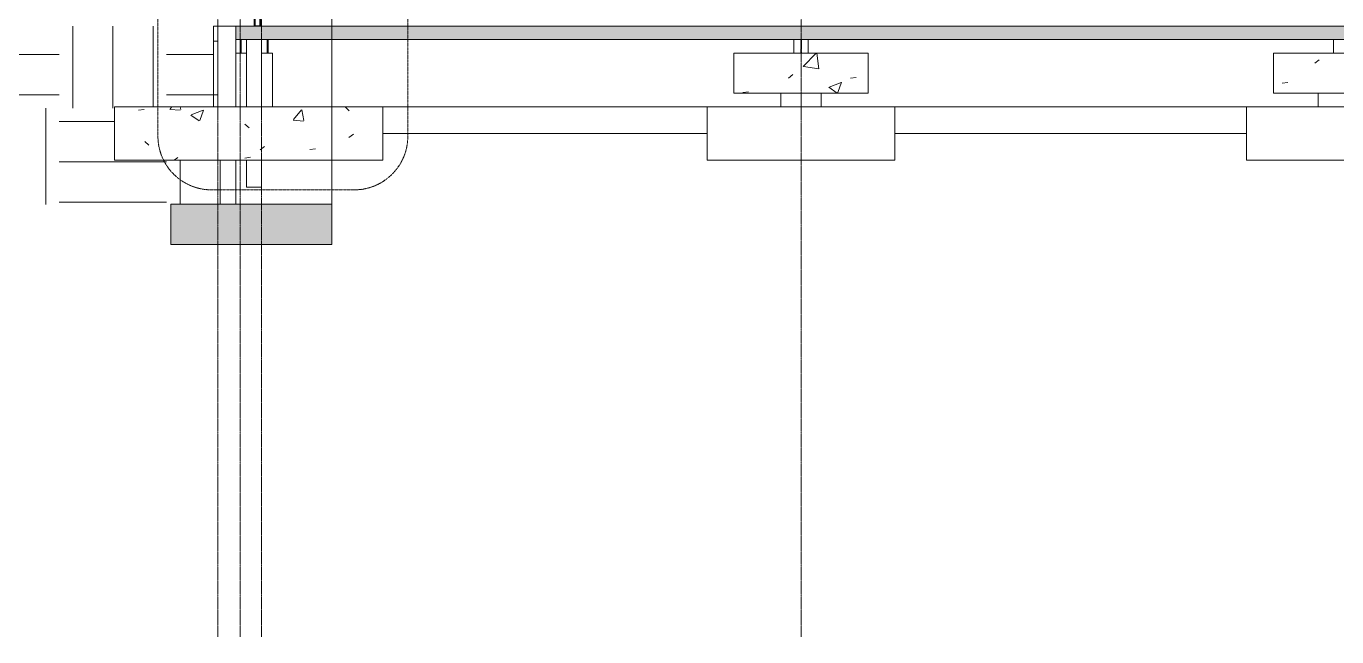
# Model space of a CAD drawing. Header units: inches. Extents: x -23565 to -43, y -324 to 853.
# Drawn here: x -12559 to -11973, y -273 to 0 of the extents above; entities that cross this region are included whole.
import ezdxf

# ---------------------------------------------------------------- set-up
doc = ezdxf.new("R2010")
doc.units = ezdxf.units.IN
doc.header["$MEASUREMENT"] = 0
for name, pattern in [('Dash Dot 3_16_', [0.3125, 0.1875, -0.0625, 0, -0.0625]), ('Grid Line 1_2_', [0.875, 0.5, -0.125, 0.125, -0.125]), ('Hidden 1_8_', [0.1875, 0.125, -0.0625])]:
    doc.linetypes.add(name, pattern=pattern)
for name, color, linetype, lineweight in [('A-ANNO-SYMB', 150, 'Continuous', 9), ('A-FLOR', 192, 'Continuous', 13), ('A-FLOR-MCUT', 51, 'Continuous', 9), ('A-FLOR-PATT', 8, 'Continuous', 25), ('A-WALL', 113, 'Continuous', 13), ('A-WALL-PATT', 111, 'Continuous', 25), ('C-TOPO', 7, 'Continuous', 13), ('E-POWR-CNDT', 130, 'Continuous', 13), ('G-ANNO-SYMB', 111, 'Continuous', 9), ('L-SITE-WALL', 31, 'Continuous', 13), ('Q-SPCQ', 91, 'Continuous', 13), ('S-COLS', 52, 'Continuous', 13), ('S-FNDN', 32, 'Continuous', 13), ('S-GRID', 1, 'Continuous', 9)]:
    doc.layers.add(name, color=color, linetype=linetype, lineweight=lineweight)
pattern_1 = [(50, (22063.86, 65.275), (55.0854, -4.8198), [5.76, -63.36]), (355, (22063.86, 65.275), (-10.6557, 57.7685), [4.608, -50.688]), (100.451, (22068.45, 64.874), (44.4295, 52.9487), [4.895, -53.848]), (46.184, (22063.86, 80.635), (81.9644, -12.712), [8.64, -95.04]), (96.636, (22070.69, 79.576), (71.7815, 74.8124), [7.343, -80.772]), (351.184, (22063.86, 80.635), (71.782, 74.8124), [6.912, -76.032]), (21, (22071.54, 76.795), (45.842, -30.9215), [5.76, -63.36]), (326, (22071.54, 76.795), (18.687, 55.6915), [4.608, -50.688]), (71.451, (22075.36, 74.22), (64.529, 24.77), [4.895, -53.848]), (37.5, (22063.858, 65.275), (0.9339, 25.5668), [2.534, -47.539, 2.534, -48.922, -50.88]), (37.5, (22063.858, 65.275), (0.9339, 25.5668), [-101.53, 2.534, -48.346]), (7.5, (22063.858, 65.275), (20.20404, 30.2913), [2.534, -26.803, 2.534, -46.387, -19.392]), (7.5, (22063.858, 65.275), (20.20404, 30.2913), [-78.259, 2.534, -16.858]), (327.5, (22046.732, 65.275), (40.9978, -1.7324), [2.534, -16.666, 2.534, -57.37, -79.488]), (327.5, (22046.732, 65.275), (40.9978, -1.7324), [-79.104, 2.534, -76.954]), (317.5, (22039.052, 65.275), (44.7889, 7.6878), [2.534, -22.426, 2.534, -37.248, -56.448]), (317.5, (22039.052, 65.275), (44.7889, 7.6878), [-64.742, 2.534, -53.914])]

# ---------------------------------------------------------------- blocks, each defined once
blk = doc.blocks.new('Struct_Xcel_Sports Complex_rvt-3-Building Section - North_South looking East _ Lounge')
at = {"layer": 'A-FLOR-PATT', "lineweight": 9}
h = blk.add_hatch(dxfattribs=at)
h.set_pattern_fill('FP_46', color=256, style=0, pattern_type=2)
h.set_pattern_definition(pattern_1)
h.paths.add_polyline_path([(21132.3, -6), (22790.8, -6), (22790.8, 0), (21132.3, 0), (21132.3, -1.61)], flags=0)
at = {"layer": 'S-FNDN', "lineweight": 9}
h = blk.add_hatch(dxfattribs=at)
h.set_pattern_fill('FP_46', color=8, style=0, pattern_type=2)
h.set_pattern_definition(pattern_1)
h.paths.add_polyline_path([(21355.05, -30), (21415.05, -30), (21415.05, -12), (21355.05, -12)], flags=0)
h = blk.add_hatch(dxfattribs=at)
h.set_pattern_fill('FP_46', color=8, style=0, pattern_type=2)
h.set_pattern_definition(pattern_1)
h.paths.add_polyline_path([(21639.53, -30), (21656.3, -30), (21656.3, -12), (21596.3, -12), (21596.3, -30)], flags=0)
h = blk.add_hatch(dxfattribs=at)
h.set_pattern_fill('FP_46', color=8, style=0, pattern_type=2)
h.set_pattern_definition(pattern_1)
h.paths.add_polyline_path([(21174.72, -60), (21198.05, -60), (21198.05, -36), (21078.05, -36), (21078.05, -60), (21097.25, -60)], flags=0)
at = {"layer": 'A-FLOR', "color": 7}
for p, q in [((22790.8, 0), (21132.3, 0)), ((21132.3, -6), (22790.8, -6))]:
    blk.add_line(p, q, dxfattribs=at)
at = {"layer": 'A-FLOR-MCUT', "color": 7, "lineweight": 13}
blk.add_line((21132.3, 0), (21132.3, -6), dxfattribs=at)
at = {"layer": 'A-WALL', "color": 7}
blk.add_line((21132.3, -6), (21132.3, 0), dxfattribs=at)
at = {"layer": 'L-SITE-WALL', "color": 7}
for p, q in [((21132.3, 0), (21124.3, 0)), ((21124.3, 0), (21124.3, -36)), ((21132.3, -36), (21132.3, -6)), ((21124.3, -36), (21132.3, -36))]:
    blk.add_line(p, q, dxfattribs=at)
at = {"layer": 'S-FNDN', "color": 8, "lineweight": 9}
for p, q in [((21132.3, -12), (21137.17, -12)), ((21143.79, -12), (21148.8, -12)), ((21148.8, -36), (21148.8, -12)), ((21376.05, -30), (21376.05, -36)), ((21394.05, -36), (21394.05, -30)), ((21616.3, -30), (21616.3, -36)), ((21198.05, -36), (21343.05, -36)), ((21343.05, -36), (21427.05, -36)), ((21343.05, -60), (21343.05, -36)), ((21427.05, -36), (21584.3, -36)), ((21427.05, -60), (21427.05, -36)), ((21584.3, -36), (21668.3, -36)), ((21584.3, -60), (21584.3, -36)), ((21343.05, -48), (21198.05, -48)), ((21584.3, -48), (21427.05, -48)), ((21427.05, -60), (21343.05, -60)), ((21668.3, -60), (21584.3, -60))]:
    blk.add_line(p, q, dxfattribs=at)
at = {"layer": 'S-FNDN', "color": 7}
for p, q in [((21415.05, -12), (21355.05, -12)), ((21355.05, -12), (21355.05, -30)), ((21415.05, -30), (21415.05, -12)), ((21656.3, -12), (21596.3, -12)), ((21596.3, -12), (21596.3, -30)), ((21355.05, -30), (21415.05, -30)), ((21596.3, -30), (21656.3, -30)), ((21198.05, -36), (21078.05, -36)), ((21078.05, -36), (21078.05, -60)), ((21198.05, -60), (21198.05, -36)), ((21078.05, -60), (21198.05, -60))]:
    blk.add_line(p, q, dxfattribs=at)
blk = doc.blocks.new('W-Wide Flange-Column - W12X26-1530482-Building Section - North_South looking East _ Lounge')
at = {"layer": 'S-COLS', "color": 8, "linetype": 'Hidden 1_8_', "lineweight": 9}
for p, q in [((21384.9, -12), (21384.9, -6)), ((21385.21, -6), (21385.21, -12))]:
    blk.add_line(p, q, dxfattribs=at)
blk = doc.blocks.new('lad500 - Standard-1624177-Building Section - North_South looking East _ Lounge')
at = {"layer": 'Q-SPCQ', "color": 8, "lineweight": 9}
for p, q in [((21140.43, 164.19), (21143.68, 164.19)), ((21140.43, 163), (21140.43, 164.19)), ((21143.68, 164.19), (21143.68, 163)), ((21143.68, 163), (21140.43, 163)), ((21140.55, 153.87), (21140.55, 163)), ((21140.68, 0), (21140.68, 163)), ((21143.43, 0), (21143.43, 163)), ((21143.55, 163), (21143.55, 0)), ((21135.05, 153.87), (21140.55, 153.87)), ((21135.05, 153.87), (21135.05, 146.25)), ((21140.55, 153.87), (21140.55, 144.87)), ((21140.55, 144.87), (21135.05, 144.87)), ((21140.55, 76.19), (21140.55, 144.87)), ((21135.05, 76.19), (21140.55, 76.19)), ((21140.55, 76.19), (21140.55, 73.19)), ((21140.55, 73.19), (21135.05, 73.19)), ((21140.55, 0), (21140.55, 73.19)), ((21141.05, 0.31), (21141.05, 4.5)), ((21143.05, 4.5), (21141.05, 4.5)), ((21141.05, 0.19), (21141.05, 0.31)), ((21141.05, 0), (21141.05, 0.19)), ((21143.05, 0.19), (21141.05, 0.19)), ((21143.05, 4.5), (21143.05, 0.31)), ((21143.05, 0.31), (21143.05, 0.19)), ((21143.05, 0.19), (21143.05, 0))]:
    blk.add_line(p, q, dxfattribs=at)
blk = doc.blocks.new('Section - 3_32_ x 3_8_-18514-Building Section - North_South looking East _ Lounge')
at = {"layer": 'G-ANNO-SYMB'}
blk.add_hatch(color=256, dxfattribs=at).paths.add_polyline_path([(22320.83, -79.66), (22248.83, -79.66), (22248.83, -97.66), (22320.83, -97.66)], flags=0)
for p, q in [((22248.83, -97.66), (22248.83, -79.66)), ((22248.83, -79.66), (22320.83, -79.66)), ((22320.83, -79.66), (22320.83, -97.66)), ((22320.83, -97.66), (22248.83, -97.66))]:
    blk.add_line(p, q, dxfattribs=at)

msp = doc.modelspace()

# ---------------------------------------------------------------- hatches: boundary and pattern name
at = {"layer": 'A-WALL-PATT', "lineweight": 9}
h = msp.add_hatch(dxfattribs=at)
h.set_pattern_fill('FP_44', color=8, style=0, pattern_type=2)
h.set_pattern_definition([(0, (22063.858, 65.275), (0, 24), []), (90, (22063.858, 65.275), (-24, 1e-15), [])])
h.paths.add_polyline_path([(-12475.20635, -36), (-12473.20635, -36), (-12473.20635, 0), (-12475.20635, 0), (-12475.20635, -1.60925)], flags=0)
at = {"layer": 'C-TOPO', "lineweight": 9}
h = msp.add_hatch(dxfattribs=at)
h.set_pattern_fill('FP_38', color=8, style=0, pattern_type=2)
h.set_pattern_definition([(0, (22063.86, 65.275), (48, 48), [48, -48]), (0, (22063.86, 83.275), (48, 48), [48, -48]), (0, (22063.86, 101.275), (48, 48), [48, -48]), (90, (22069.86, 107.275), (-48, 48), [48, -48]), (90, (22087.86, 107.275), (-48, 48), [48, -48]), (90, (22105.86, 107.275), (-48, 48), [48, -48])])
h.paths.add_polyline_path([(-12570.02917, -79.73125), (-12465.20635, -79.73125), (-12465.20635, -60), (-12519.45635, -60), (-12519.45635, -36), (-12475.20635, -36), (-12475.20635, 0), (-13042.52708, 0), (-13042.52708, -79.73125), (-12572.21311, -79.73125)], flags=0)

# ---------------------------------------------------------------- linework, layer by layer
at = {"layer": 'A-ANNO-SYMB', "linetype": 'Dash Dot 3_16_'}
for p, q in [((-12499.9836, 406.13097), (-12499.9836, -49.22682)), ((-12388.24851, -49.22682), (-12388.24851, 406.13097)), ((-12475.9836, -73.22682), (-12412.24851, -73.22682))]:
    msp.add_line(p, q, dxfattribs=at)
for centre, start, end in [((-12475.9836, -49.22682), 180, 270), ((-12412.24851, -49.22682), 270, 0)]:
    msp.add_arc(centre, 24, start, end, dxfattribs=at)
at = {"layer": 'C-TOPO'}
msp.add_line((-12465.20635, -79.73125), (-12465.20635, -60), dxfattribs=at)
at = {"layer": 'C-TOPO', "color": 8, "lineweight": 9}
msp.add_line((-12465.20593, -60), (-12465.20593, -79.73125), dxfattribs=at)
at = {"layer": 'E-POWR-CNDT', "color": 8, "lineweight": 9}
for p, q in [((-12460.34171, -6), (-12460.34171, -36)), ((-12453.71671, -36), (-12453.71671, -6)), ((-12460.34171, -60), (-12460.34171, -72)), ((-12453.71671, -72), (-12453.71671, -60)), ((-12453.71671, -72), (-12460.34171, -72))]:
    msp.add_line(p, q, dxfattribs=at)
at = {"layer": 'G-ANNO-SYMB'}
msp.add_line((-12422.16349, 474.28825), (-12422.16349, -79.66081), dxfattribs=at)
at = {"layer": 'L-SITE-WALL', "color": 7}
for p, q in [((-12473.20635, 0), (-12475.20635, 0)), ((-12475.20635, 0), (-12475.20635, -36)), ((-12473.20635, -36), (-12473.20635, 0)), ((-12475.20635, -36), (-12473.20635, -36))]:
    msp.add_line(p, q, dxfattribs=at)
at = {"layer": 'S-COLS', "color": 8, "lineweight": 9}
for p, q in [((-12463.20635, -6), (-12463.20635, -12)), ((-12462.77275, -6), (-12462.77275, -12)), ((-12451.13994, -12), (-12451.13994, -6)), ((-12450.70635, -6), (-12450.70635, -12)), ((-12215.70135, -6), (-12215.70135, -12)), ((-12209.21135, -6), (-12209.21135, -12)), ((-11974.45135, -6), (-11974.45135, -12))]:
    msp.add_line(p, q, dxfattribs=at)
at = {"layer": 'S-GRID', "linetype": 'Grid Line 1_2_'}
for p, q in [((-12473.20635, -273.16081), (-12473.20635, 738.65708)), ((-12463.20635, -273.16081), (-12463.20635, 738.65708)), ((-12453.70635, -273.16081), (-12453.70635, 738.65708)), ((-12212.45635, -273.16081), (-12212.45635, 738.65708)), ((-12212.45635, -273.16081), (-12212.45635, 738.65708))]:
    msp.add_line(p, q, dxfattribs=at)

# ---------------------------------------------------------------- block references
at = {"color": 250, "lineweight": 5}
msp.add_blockref('Struct_Xcel_Sports Complex_rvt-3-Building Section - North_South looking East _ Lounge', (-33597.50916, 0), dxfattribs=at)
at = {"layer": 'G-ANNO-SYMB', "extrusion": (0, 0, -1)}
msp.add_blockref('Section - 3_32_ x 3_8_-18514-Building Section - North_South looking East _ Lounge', (-9826.66959, 0), dxfattribs=at)
at = {"layer": 'Q-SPCQ', "color": 8, "lineweight": 9}
msp.add_blockref('lad500 - Standard-1624177-Building Section - North_South looking East _ Lounge', (-33597.50916, 0), dxfattribs=at)
at = {"layer": 'S-COLS', "color": 8, "linetype": 'Hidden 1_8_', "lineweight": 9}
msp.add_blockref('W-Wide Flange-Column - W12X26-1530482-Building Section - North_South looking East _ Lounge', (-33597.50916, 0), dxfattribs=at)

doc.saveas('drawing.dxf')
